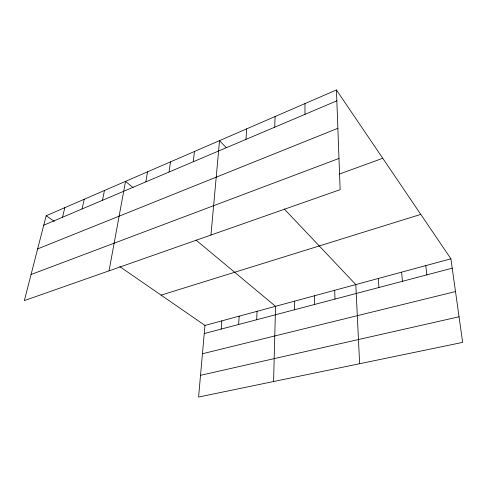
<?xml version="1.0" encoding="UTF-8"?>
<svg xmlns="http://www.w3.org/2000/svg" width="487" height="487" viewBox="0 0 487 487"><rect width="100%" height="100%" fill="white"/><g stroke="black" fill="none" stroke-linecap="round" stroke-linejoin="round"><path stroke-width="0.73" d="M294.55 309.75L294.623 301.149M273.584 381.522L275.539 306.317L195.951 240.018M274.735 127.18L275.076 116.551M256.698 319.728L257.057 311.327M238.667 324.482L239.154 316.179M245.978 139.385L246.635 128.878M221.189 329.09L221.798 320.878M119.759 266.584L204.966 325.438L198.586 397.045L462.65 342.398L450.901 258.81L336.438 89.955L46.174 215.753L24.35 300.595L340.133 189.674L336.438 89.955M210.944 235.051L219.546 140.615L226.181 147.628M193.254 161.757L194.453 151.487M169.038 172.039L170.468 161.885M145.881 181.864L147.518 171.832M109.039 270.845L125.536 181.353L133.109 187.665M102.465 200.291L104.468 190.49M82.09 208.941L84.251 199.25M62.531 217.239L64.832 207.663M43.739 225.213L336.84 100.821M37.645 248.906L337.856 128.3M31.058 274.51L338.976 158.445M339.39 174.06L382.745 158.275M161.087 295.134L420.786 214.39M204.966 325.438L450.901 258.81M204.242 333.558L452.216 268.173M202.446 353.745L455.503 291.561M200.522 375.313L459.046 316.775M46.174 215.753L54.282 221.354M284.238 208.966L355.802 284.572L359.631 363.716M425.796 265.616L426.868 274.857M401.611 272.166L402.451 281.297M378.296 278.485L378.923 287.5M334.721 290.289L334.971 299.091M314.34 295.81L314.425 304.509M304.972 103.597L304.984 114.342"/></g></svg>
